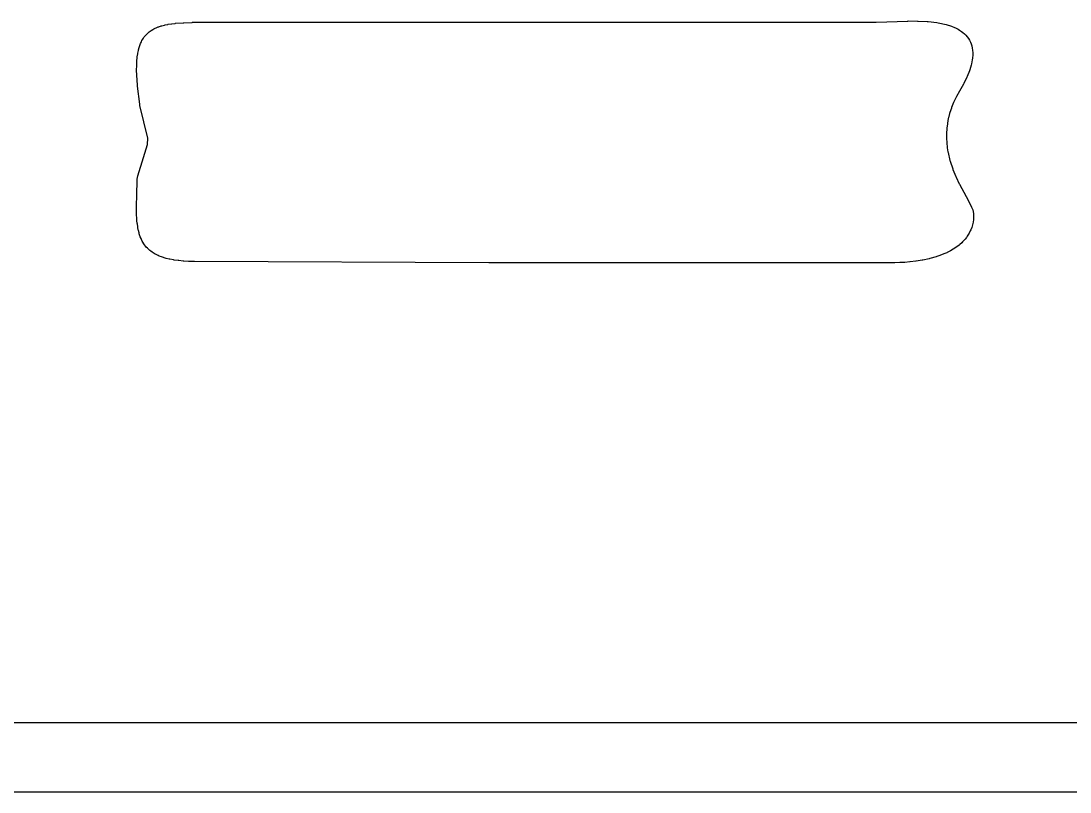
# Model space of a CAD drawing. Header units: millimetres. Extents: x 73.6 to 173.5, y -158 to -94.8.
# Drawn here: x 163.793 to 166.566, y -141.134 to -139.098 of the extents above; entities that cross this region are included whole.
import ezdxf

# ---------------------------------------------------------------- set-up
doc = ezdxf.new("R2010")
doc.units = ezdxf.units.MM
doc.layers.add('F.Mask', color=201, linetype='CONTINUOUS', true_color=0xd864ff)

msp = doc.modelspace()

# ---------------------------------------------------------------- linework, layer by layer
at = {"layer": 'F.Mask', "linetype": 'CONTINUOUS'}
for p, q in [((164.190287, -139.105088), (164.191541, -139.104912)), ((164.191541, -139.104912), (164.200163, -139.103863)), ((164.200163, -139.103863), (164.201588, -139.103719)), ((164.201588, -139.103719), (164.22154, -139.102138)), ((164.22154, -139.102138), (164.222977, -139.102053)), ((164.222977, -139.102053), (164.245547, -139.101153)), ((164.245547, -139.101153), (164.246387, -139.10113)), ((164.246387, -139.10113), (164.271853, -139.100743)), ((164.271853, -139.100743), (164.272253, -139.100739)), ((164.272253, -139.100739), (164.300552, -139.10066)), ((164.300552, -139.10066), (166.053118, -139.10066)), ((166.053118, -139.10066), (166.136422, -139.097622)), ((166.136422, -139.097622), (166.137926, -139.097598)), ((166.137926, -139.097598), (166.162358, -139.09771)), ((166.162358, -139.09771), (166.164038, -139.097757)), ((166.164038, -139.097757), (166.188353, -139.099008)), ((166.188353, -139.099008), (166.190658, -139.099204)), ((166.190658, -139.099204), (166.213597, -139.101925)), ((166.213597, -139.101925), (166.216827, -139.102461)), ((166.216827, -139.102461), (166.237857, -139.106965)), ((164.123386, -139.134056), (164.125965, -139.131404)), ((164.125965, -139.131404), (164.128698, -139.128877)), ((164.128698, -139.128877), (164.131369, -139.126644)), ((164.131369, -139.126644), (164.134493, -139.124287)), ((164.134493, -139.124287), (164.137304, -139.122372)), ((164.137304, -139.122372), (164.140893, -139.120173)), ((164.140893, -139.120173), (164.143642, -139.118652)), ((164.143642, -139.118652), (164.147868, -139.116557)), ((164.147868, -139.116557), (164.150371, -139.115435)), ((164.150371, -139.115435), (164.15534, -139.113435)), ((164.15534, -139.113435), (164.157623, -139.112608)), ((164.157623, -139.112608), (164.16327, -139.11078)), ((164.16327, -139.11078), (164.165372, -139.110171)), ((164.165372, -139.110171), (164.17187, -139.108503)), ((164.17187, -139.108503), (164.173484, -139.108131)), ((164.173484, -139.108131), (164.180795, -139.106633)), ((164.180795, -139.106633), (164.182264, -139.106366)), ((164.182264, -139.106366), (164.190287, -139.105088)), ((166.237857, -139.106965), (166.241019, -139.107798)), ((166.241019, -139.107798), (166.249613, -139.110497)), ((166.249613, -139.110497), (166.252206, -139.111424)), ((166.252206, -139.111424), (166.26012, -139.114609)), ((166.26012, -139.114609), (166.263094, -139.11597)), ((166.263094, -139.11597), (166.269908, -139.119483)), ((166.269908, -139.119483), (166.273187, -139.121405)), ((166.273187, -139.121405), (166.278808, -139.125126)), ((166.278808, -139.125126), (166.282398, -139.127853)), ((166.282398, -139.127853), (166.286819, -139.131686)), ((166.286819, -139.131686), (166.290444, -139.135329)), ((164.10603, -139.164868), (164.107884, -139.159626)), ((164.107884, -139.159626), (164.108958, -139.156948)), ((164.108958, -139.156948), (164.110964, -139.152486)), ((164.110964, -139.152486), (164.112467, -139.149529)), ((164.112467, -139.149529), (164.114588, -139.145798)), ((164.114588, -139.145798), (164.116441, -139.142887)), ((164.116441, -139.142887), (164.118741, -139.139642)), ((164.118741, -139.139642), (164.120928, -139.136867)), ((164.120928, -139.136867), (164.123386, -139.134056)), ((166.290444, -139.135329), (166.293837, -139.139282)), ((166.293837, -139.139282), (166.297121, -139.143789)), ((166.297121, -139.143789), (166.299709, -139.148012)), ((166.299709, -139.148012), (166.302334, -139.153231)), ((166.302334, -139.153231), (166.304262, -139.158023)), ((166.304262, -139.158023), (166.305962, -139.163514)), ((164.100209, -139.192705), (164.101321, -139.184778)), ((164.101321, -139.184778), (164.101661, -139.182776)), ((164.101661, -139.182776), (164.103063, -139.175759)), ((164.103063, -139.175759), (164.103599, -139.173478)), ((164.103599, -139.173478), (164.105238, -139.167413)), ((164.105238, -139.167413), (164.10603, -139.164868)), ((166.305962, -139.163514), (166.307253, -139.169343)), ((166.307253, -139.169343), (166.308007, -139.174642)), ((166.308454, -139.186708), (166.307798, -139.195647)), ((166.308007, -139.174642), (166.308475, -139.181911)), ((166.308475, -139.181911), (166.308454, -139.186708)), ((164.098614, -139.21599), (164.098649, -139.214763)), ((164.098649, -139.214763), (164.099104, -139.204864)), ((164.099104, -139.204864), (164.099211, -139.203293)), ((164.099211, -139.203293), (164.100013, -139.194413)), ((164.100013, -139.194413), (164.100209, -139.192705)), ((166.304295, -139.213975), (166.300479, -139.226597)), ((166.305136, -139.210586), (166.304295, -139.213975)), ((166.307244, -139.199792), (166.305136, -139.210586)), ((166.307798, -139.195647), (166.307244, -139.199792)), ((164.098505, -139.226811), (164.098614, -139.21599)), ((164.098513, -139.227953), (164.098505, -139.226811)), ((164.098769, -139.23954), (164.098513, -139.227953)), ((164.098827, -139.240927), (164.098769, -139.23954)), ((164.100435, -139.267332), (164.098827, -139.240927)), ((166.299466, -139.229488), (166.293698, -139.243906)), ((166.300479, -139.226597), (166.299466, -139.229488)), ((164.100637, -139.269517), (164.100435, -139.267332)), ((164.10655, -139.317316), (164.100637, -139.269517)), ((166.283796, -139.264338), (166.273202, -139.283112)), ((166.284784, -139.262454), (166.283796, -139.264338)), ((166.292682, -139.246204), (166.284784, -139.262454)), ((166.293698, -139.243906), (166.292682, -139.246204)), ((166.264527, -139.298712), (166.258396, -139.311477)), ((166.265401, -139.29703), (166.264527, -139.298712)), ((166.273202, -139.283112), (166.265401, -139.29703)), ((164.107243, -139.321148), (164.10655, -139.317316)), ((164.127889, -139.40757), (164.107243, -139.321148)), ((166.252568, -139.325744), (166.25191, -139.327536)), ((166.257623, -139.31323), (166.252568, -139.325744)), ((166.258396, -139.311477), (166.257623, -139.31323)), ((166.244215, -139.353513), (166.243781, -139.355443)), ((166.247308, -139.341621), (166.244215, -139.353513)), ((166.247867, -139.339728), (166.247308, -139.341621)), ((166.25191, -139.327536), (166.247867, -139.339728)), ((166.23983, -139.38039), (166.239652, -139.382296)), ((166.241262, -139.368975), (166.23983, -139.38039)), ((166.24156, -139.367089), (166.241262, -139.368975)), ((166.243781, -139.355443), (166.24156, -139.367089)), ((164.127319, -139.423834), (164.127889, -139.40757)), ((166.238912, -139.395299), (166.238901, -139.406319)), ((166.238901, -139.406319), (166.238951, -139.408072)), ((166.238968, -139.393499), (166.238912, -139.395299)), ((166.238951, -139.408072), (166.239574, -139.418912)), ((166.239652, -139.382296), (166.238968, -139.393499)), ((164.116628, -139.457832), (164.127319, -139.423834)), ((166.239574, -139.418912), (166.239715, -139.420557)), ((166.239715, -139.420557), (166.240916, -139.431196)), ((166.240916, -139.431196), (166.241136, -139.432769)), ((166.241136, -139.432769), (166.242821, -139.442862)), ((164.101849, -139.506315), (164.1165, -139.45824)), ((164.1165, -139.45824), (164.11657, -139.458017)), ((164.11657, -139.458017), (164.116571, -139.458016)), ((164.116571, -139.458016), (164.116628, -139.457832)), ((166.242821, -139.442862), (166.243244, -139.444938)), ((166.243244, -139.444938), (166.248258, -139.46579)), ((166.248258, -139.46579), (166.248943, -139.468193)), ((166.248943, -139.468193), (166.25543, -139.487815)), ((166.25543, -139.487815), (166.256138, -139.489733)), ((166.256138, -139.489733), (166.263776, -139.508451)), ((164.098842, -139.560621), (164.100355, -139.515312)), ((164.100355, -139.515312), (164.101849, -139.506315)), ((166.263776, -139.508451), (166.264426, -139.509929)), ((166.264426, -139.509929), (166.272717, -139.527483)), ((166.272717, -139.527483), (166.273358, -139.528761)), ((166.273358, -139.528761), (166.290726, -139.561408)), ((164.098337, -139.58272), (164.098831, -139.56104)), ((164.098831, -139.56104), (164.098832, -139.561022)), ((164.098832, -139.561022), (164.098833, -139.560954)), ((164.098833, -139.560954), (164.09884, -139.560698)), ((164.09884, -139.560698), (164.098842, -139.560654)), ((164.098842, -139.560654), (164.098842, -139.560621)), ((166.290726, -139.561408), (166.290726, -139.561409)), ((166.290726, -139.561409), (166.290868, -139.561677)), ((166.290868, -139.561677), (166.3039, -139.586456)), ((164.098328, -139.583636), (164.098337, -139.58272)), ((164.098405, -139.603456), (164.098328, -139.583636)), ((164.098446, -139.60498), (164.098405, -139.603456)), ((166.3039, -139.586456), (166.305436, -139.589789)), ((166.305436, -139.589789), (166.308249, -139.596844)), ((166.308249, -139.596844), (166.309629, -139.601064)), ((166.309629, -139.601064), (166.309727, -139.60144)), ((166.309727, -139.60144), (166.310602, -139.606302)), ((164.09932, -139.622917), (164.098446, -139.60498)), ((164.099439, -139.624539), (164.09932, -139.622917)), ((164.100192, -139.632289), (164.099439, -139.624539)), ((166.309098, -139.629165), (166.308382, -139.632795)), ((166.310133, -139.621929), (166.309098, -139.629165)), ((166.310457, -139.618387), (166.310133, -139.621929)), ((166.310754, -139.611079), (166.310457, -139.618387)), ((166.310602, -139.606302), (166.310754, -139.611079)), ((164.100361, -139.633718), (164.100192, -139.632289)), ((164.10138, -139.641054), (164.100361, -139.633718)), ((164.101654, -139.642724), (164.10138, -139.641054)), ((164.102928, -139.649463), (164.101654, -139.642724)), ((164.103344, -139.651372), (164.102928, -139.649463)), ((164.104849, -139.657446), (164.103344, -139.651372)), ((164.10548, -139.659677), (164.104849, -139.657446)), ((166.299145, -139.657926), (166.297343, -139.661124)), ((166.301907, -139.652356), (166.299145, -139.657926)), ((166.303376, -139.648956), (166.301907, -139.652356)), ((166.305606, -139.642939), (166.303376, -139.648956)), ((166.306724, -139.639347), (166.305606, -139.642939)), ((166.308382, -139.632795), (166.306724, -139.639347)), ((164.107212, -139.665118), (164.10548, -139.659677)), ((164.108075, -139.667518), (164.107212, -139.665118)), ((164.110048, -139.672437), (164.108075, -139.667518)), ((164.111232, -139.675064), (164.110048, -139.672437)), ((164.113412, -139.679415), (164.111232, -139.675064)), ((164.114928, -139.682133), (164.113412, -139.679415)), ((164.117324, -139.686011), (164.114928, -139.682133)), ((164.119235, -139.688793), (164.117324, -139.686011)), ((166.279452, -139.683442), (166.274369, -139.688005)), ((166.281558, -139.681385), (166.279452, -139.683442)), ((166.286039, -139.676624), (166.281558, -139.681385)), ((166.288146, -139.674166), (166.286039, -139.676624)), ((166.292054, -139.669154), (166.288146, -139.674166)), ((166.294004, -139.666388), (166.292054, -139.669154)), ((166.297343, -139.661124), (166.294004, -139.666388)), ((164.121892, -139.69229), (164.119235, -139.688793)), ((164.124088, -139.694904), (164.121892, -139.69229)), ((164.127116, -139.698171), (164.124088, -139.694904)), ((164.129574, -139.700571), (164.127116, -139.698171)), ((164.133047, -139.703644), (164.129574, -139.700571)), ((164.135672, -139.705749), (164.133047, -139.703644)), ((164.139708, -139.708677), (164.135672, -139.705749)), ((164.142406, -139.71045), (164.139708, -139.708677)), ((164.14714, -139.713258), (164.142406, -139.71045)), ((164.149818, -139.714692), (164.14714, -139.713258)), ((164.155364, -139.717359), (164.149818, -139.714692)), ((166.230567, -139.713665), (166.222801, -139.71666)), ((166.232088, -139.713038), (166.230567, -139.713665)), ((166.239495, -139.709778), (166.232088, -139.713038)), ((166.241099, -139.709025), (166.239495, -139.709778)), ((166.24824, -139.705449), (166.241099, -139.709025)), ((166.249919, -139.704548), (166.24824, -139.705449)), ((166.256615, -139.70071), (166.249919, -139.704548)), ((166.258513, -139.699539), (166.256615, -139.70071)), ((166.264675, -139.695459), (166.258513, -139.699539)), ((166.266652, -139.69405), (166.264675, -139.695459)), ((166.272302, -139.68972), (166.266652, -139.69405)), ((166.274369, -139.688005), (166.272302, -139.68972)), ((164.157867, -139.718447), (164.155364, -139.717359)), ((164.164349, -139.720967), (164.157867, -139.718447)), ((164.166637, -139.721765), (164.164349, -139.720967)), ((164.174125, -139.724089), (164.166637, -139.721765)), ((164.176215, -139.724666), (164.174125, -139.724089)), ((164.18469, -139.726721), (164.176215, -139.724666)), ((164.186609, -139.72713), (164.18469, -139.726721)), ((164.196166, -139.72889), (164.186609, -139.72713)), ((164.197804, -139.729151), (164.196166, -139.72889)), ((164.20845, -139.730583), (164.197804, -139.729151)), ((164.20996, -139.730754), (164.20845, -139.730583)), ((164.221694, -139.731826), (164.20996, -139.730754)), ((164.223013, -139.731922), (164.221694, -139.731826)), ((164.23587, -139.732607), (164.223013, -139.731922)), ((164.237033, -139.732649), (164.23587, -139.732607)), ((164.251201, -139.732932), (164.237033, -139.732649)), ((164.251884, -139.73294), (164.251201, -139.732932)), ((165.029047, -139.736427), (164.251884, -139.73294)), ((165.029341, -139.736427), (165.029047, -139.736427)), ((166.101434, -139.736251), (165.029341, -139.736427)), ((166.102321, -139.73624), (166.101434, -139.736251)), ((166.115699, -139.735925), (166.102321, -139.73624)), ((166.116827, -139.73588), (166.115699, -139.735925)), ((166.12764, -139.735274), (166.116827, -139.73588)), ((166.128621, -139.735206), (166.12764, -139.735274)), ((166.141738, -139.734091), (166.128621, -139.735206)), ((166.143017, -139.733959), (166.141738, -139.734091)), ((166.157713, -139.73218), (166.143017, -139.733959)), ((166.159209, -139.731968), (166.157713, -139.73218)), ((166.17502, -139.729382), (166.159209, -139.731968)), ((166.176777, -139.729048), (166.17502, -139.729382)), ((166.193188, -139.725504), (166.176777, -139.729048)), ((166.195221, -139.725), (166.193188, -139.725504)), ((166.211921, -139.720318), (166.195221, -139.725)), ((166.213654, -139.719783), (166.211921, -139.720318)), ((166.221458, -139.717146), (166.213654, -139.719783)), ((166.222801, -139.71666), (166.221458, -139.717146)), ((144.700378, -140.950418), (172.737396, -140.950418)), ((172.73716, -141.134424), (144.576219, -141.134424))]:
    msp.add_line(p, q, dxfattribs=at)

doc.saveas('drawing.dxf')
